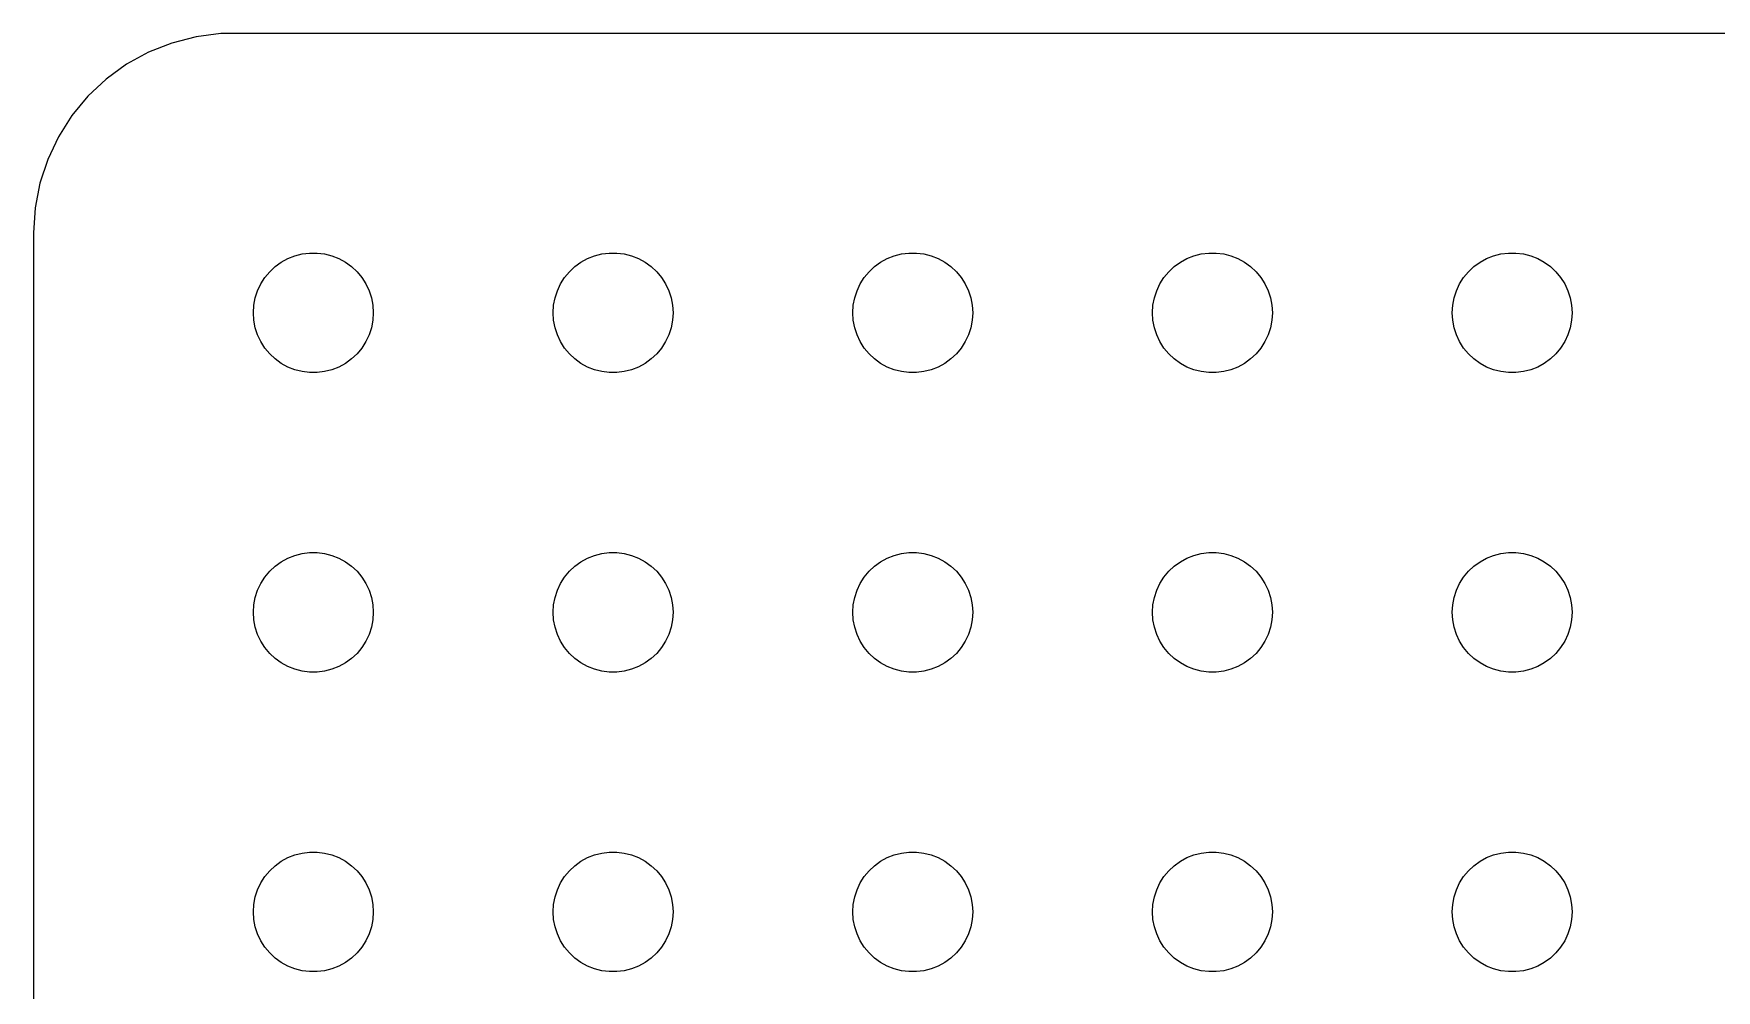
# Model space of a CAD drawing. Header units: metres. Extents: x -44.5 to 44.5, y -44.5 to 44.5.
# Drawn here: x -44.5 to -2.39, y 20.53 to 44.49 of the extents above; entities that cross this region are included whole.
import ezdxf

# ---------------------------------------------------------------- set-up
doc = ezdxf.new("R2010")
doc.units = ezdxf.units.M

msp = doc.modelspace()

# ---------------------------------------------------------------- linework, layer by layer
for p, q in [((-41.0451, 44.2553), (-41.6289, 44.0241)), ((-40.4369, 44.4114), (-41.0451, 44.2553)), ((-39.8139, 44.4901), (-40.4369, 44.4114)), ((39.8139, 44.4901), (-39.8139, 44.4901)), ((-41.6289, 44.0241), (-42.1791, 43.7216)), ((-42.1791, 43.7216), (-42.6871, 43.3526)), ((-42.6871, 43.3526), (-43.1448, 42.9227)), ((-43.1448, 42.9227), (-43.5451, 42.4389)), ((-43.5451, 42.4389), (-43.8815, 41.9088)), ((-43.8815, 41.9088), (-44.1489, 41.3406)), ((-44.1489, 41.3406), (-44.3429, 40.7434)), ((-44.3429, 40.7434), (-44.4606, 40.1267)), ((-44.4606, 40.1267), (-44.5, 39.5)), ((-44.5, 39.5), (-44.5, -39.5)), ((-38.4561, 38.6558), (-38.3037, 38.7665)), ((-38.3037, 38.7665), (-38.1387, 38.8572)), ((-38.1387, 38.8572), (-37.9635, 38.9266)), ((-37.9635, 38.9266), (-37.7811, 38.9734)), ((-37.7811, 38.9734), (-37.5942, 38.997)), ((-37.5942, 38.997), (-37.4058, 38.997)), ((-37.4058, 38.997), (-37.2189, 38.9734)), ((-37.2189, 38.9734), (-37.0365, 38.9266)), ((-37.0365, 38.9266), (-36.8613, 38.8572)), ((-36.8613, 38.8572), (-36.6963, 38.7665)), ((-36.6963, 38.7665), (-36.5439, 38.6558)), ((-30.9561, 38.6558), (-30.8037, 38.7665)), ((-30.8037, 38.7665), (-30.6387, 38.8572)), ((-30.6387, 38.8572), (-30.4635, 38.9266)), ((-30.4635, 38.9266), (-30.2811, 38.9734)), ((-30.2811, 38.9734), (-30.0942, 38.997)), ((-30.0942, 38.997), (-29.9058, 38.997)), ((-29.9058, 38.997), (-29.7189, 38.9734)), ((-29.7189, 38.9734), (-29.5365, 38.9266)), ((-29.5365, 38.9266), (-29.3613, 38.8572)), ((-29.3613, 38.8572), (-29.1963, 38.7665)), ((-29.1963, 38.7665), (-29.0439, 38.6558)), ((-23.4561, 38.6558), (-23.3037, 38.7665)), ((-23.3037, 38.7665), (-23.1387, 38.8572)), ((-23.1387, 38.8572), (-22.9635, 38.9266)), ((-22.9635, 38.9266), (-22.7811, 38.9734)), ((-22.7811, 38.9734), (-22.5942, 38.997)), ((-22.5942, 38.997), (-22.4058, 38.997)), ((-22.4058, 38.997), (-22.2189, 38.9734)), ((-22.2189, 38.9734), (-22.0365, 38.9266)), ((-22.0365, 38.9266), (-21.8613, 38.8572)), ((-21.8613, 38.8572), (-21.6963, 38.7665)), ((-21.6963, 38.7665), (-21.5439, 38.6558)), ((-15.9561, 38.6558), (-15.8037, 38.7665)), ((-15.8037, 38.7665), (-15.6387, 38.8572)), ((-15.6387, 38.8572), (-15.4635, 38.9266)), ((-15.4635, 38.9266), (-15.2811, 38.9734)), ((-15.2811, 38.9734), (-15.0942, 38.997)), ((-15.0942, 38.997), (-14.9058, 38.997)), ((-14.9058, 38.997), (-14.7189, 38.9734)), ((-14.7189, 38.9734), (-14.5365, 38.9266)), ((-14.5365, 38.9266), (-14.3613, 38.8572)), ((-14.3613, 38.8572), (-14.1963, 38.7665)), ((-14.1963, 38.7665), (-14.0439, 38.6558)), ((-8.45613, 38.6558), (-8.30373, 38.7665)), ((-8.30373, 38.7665), (-8.13866, 38.8572)), ((-8.13866, 38.8572), (-7.96352, 38.9266)), ((-7.96352, 38.9266), (-7.78107, 38.9734)), ((-7.78107, 38.9734), (-7.59418, 38.997)), ((-7.59418, 38.997), (-7.40581, 38.997)), ((-7.40581, 38.997), (-7.21892, 38.9734)), ((-7.21892, 38.9734), (-7.03647, 38.9266)), ((-7.03647, 38.9266), (-6.86133, 38.8572)), ((-6.86133, 38.8572), (-6.69626, 38.7665)), ((-6.69626, 38.7665), (-6.54385, 38.6558)), ((-38.8145, 38.2226), (-38.7135, 38.3817)), ((-38.7135, 38.3817), (-38.5934, 38.5268)), ((-38.5934, 38.5268), (-38.4561, 38.6558)), ((-36.5439, 38.6558), (-36.4065, 38.5268)), ((-36.4065, 38.5268), (-36.2865, 38.3817)), ((-36.2865, 38.3817), (-36.1855, 38.2226)), ((-31.3145, 38.2226), (-31.2135, 38.3817)), ((-31.2135, 38.3817), (-31.0934, 38.5268)), ((-31.0934, 38.5268), (-30.9561, 38.6558)), ((-29.0439, 38.6558), (-28.9065, 38.5268)), ((-28.9065, 38.5268), (-28.7865, 38.3817)), ((-28.7865, 38.3817), (-28.6855, 38.2226)), ((-23.8145, 38.2226), (-23.7135, 38.3817)), ((-23.7135, 38.3817), (-23.5934, 38.5268)), ((-23.5934, 38.5268), (-23.4561, 38.6558)), ((-21.5439, 38.6558), (-21.4065, 38.5268)), ((-21.4065, 38.5268), (-21.2865, 38.3817)), ((-21.2865, 38.3817), (-21.1855, 38.2226)), ((-16.3145, 38.2226), (-16.2135, 38.3817)), ((-16.2135, 38.3817), (-16.0934, 38.5268)), ((-16.0934, 38.5268), (-15.9561, 38.6558)), ((-14.0439, 38.6558), (-13.9065, 38.5268)), ((-13.9065, 38.5268), (-13.7865, 38.3817)), ((-13.7865, 38.3817), (-13.6855, 38.2226)), ((-8.81445, 38.2226), (-8.71352, 38.3817)), ((-8.71352, 38.3817), (-8.59344, 38.5268)), ((-8.59344, 38.5268), (-8.45613, 38.6558)), ((-6.54385, 38.6558), (-6.40654, 38.5268)), ((-6.40654, 38.5268), (-6.28647, 38.3817)), ((-6.28647, 38.3817), (-6.18553, 38.2226)), ((-38.9529, 37.873), (-38.8947, 38.0522)), ((-38.8947, 38.0522), (-38.8145, 38.2226)), ((-36.1855, 38.2226), (-36.1053, 38.0522)), ((-36.1053, 38.0522), (-36.0471, 37.873)), ((-31.4529, 37.873), (-31.3947, 38.0522)), ((-31.3947, 38.0522), (-31.3145, 38.2226)), ((-28.6855, 38.2226), (-28.6053, 38.0522)), ((-28.6053, 38.0522), (-28.5471, 37.873)), ((-23.9529, 37.873), (-23.8947, 38.0522)), ((-23.8947, 38.0522), (-23.8145, 38.2226)), ((-21.1855, 38.2226), (-21.1053, 38.0522)), ((-21.1053, 38.0522), (-21.0471, 37.873)), ((-16.4529, 37.873), (-16.3947, 38.0522)), ((-16.3947, 38.0522), (-16.3145, 38.2226)), ((-13.6855, 38.2226), (-13.6053, 38.0522)), ((-13.6053, 38.0522), (-13.5471, 37.873)), ((-8.95287, 37.873), (-8.89465, 38.0522)), ((-8.89465, 38.0522), (-8.81445, 38.2226)), ((-6.18553, 38.2226), (-6.10533, 38.0522)), ((-6.10533, 38.0522), (-6.04712, 37.873)), ((-39, 37.5), (-38.9882, 37.688)), ((-38.9882, 37.312), (-39, 37.5)), ((-38.9882, 37.688), (-38.9529, 37.873)), ((-36.0471, 37.873), (-36.0118, 37.688)), ((-36.0118, 37.688), (-36, 37.5)), ((-36, 37.5), (-36.0118, 37.312)), ((-31.5, 37.5), (-31.4882, 37.688)), ((-31.4882, 37.312), (-31.5, 37.5)), ((-31.4882, 37.688), (-31.4529, 37.873)), ((-28.5471, 37.873), (-28.5118, 37.688)), ((-28.5118, 37.688), (-28.5, 37.5)), ((-28.5, 37.5), (-28.5118, 37.312)), ((-24, 37.5), (-23.9882, 37.688)), ((-23.9882, 37.312), (-24, 37.5)), ((-23.9882, 37.688), (-23.9529, 37.873)), ((-21.0471, 37.873), (-21.0118, 37.688)), ((-21.0118, 37.688), (-21, 37.5)), ((-21, 37.5), (-21.0118, 37.312)), ((-16.5, 37.5), (-16.4882, 37.688)), ((-16.4882, 37.312), (-16.5, 37.5)), ((-16.4882, 37.688), (-16.4529, 37.873)), ((-13.5471, 37.873), (-13.5118, 37.688)), ((-13.5118, 37.688), (-13.5, 37.5)), ((-13.5, 37.5), (-13.5118, 37.312)), ((-9, 37.5), (-8.98816, 37.688)), ((-8.98816, 37.312), (-9, 37.5)), ((-8.98816, 37.688), (-8.95287, 37.873)), ((-6.04712, 37.873), (-6.01183, 37.688)), ((-6.01183, 37.688), (-6, 37.5)), ((-6, 37.5), (-6.01183, 37.312)), ((-38.9529, 37.127), (-38.9882, 37.312)), ((-38.8947, 36.9478), (-38.9529, 37.127)), ((-36.0471, 37.127), (-36.1053, 36.9478)), ((-36.0118, 37.312), (-36.0471, 37.127)), ((-31.4529, 37.127), (-31.4882, 37.312)), ((-31.3947, 36.9478), (-31.4529, 37.127)), ((-28.5471, 37.127), (-28.6053, 36.9478)), ((-28.5118, 37.312), (-28.5471, 37.127)), ((-23.9529, 37.127), (-23.9882, 37.312)), ((-23.8947, 36.9478), (-23.9529, 37.127)), ((-21.0471, 37.127), (-21.1053, 36.9478)), ((-21.0118, 37.312), (-21.0471, 37.127)), ((-16.4529, 37.127), (-16.4882, 37.312)), ((-16.3947, 36.9478), (-16.4529, 37.127)), ((-13.5471, 37.127), (-13.6053, 36.9478)), ((-13.5118, 37.312), (-13.5471, 37.127)), ((-8.95287, 37.127), (-8.98816, 37.312)), ((-8.89465, 36.9478), (-8.95287, 37.127)), ((-6.04712, 37.127), (-6.10533, 36.9478)), ((-6.01183, 37.312), (-6.04712, 37.127)), ((-38.8145, 36.7774), (-38.8947, 36.9478)), ((-38.7135, 36.6183), (-38.8145, 36.7774)), ((-36.1855, 36.7774), (-36.2865, 36.6183)), ((-36.1053, 36.9478), (-36.1855, 36.7774)), ((-31.3145, 36.7774), (-31.3947, 36.9478)), ((-31.2135, 36.6183), (-31.3145, 36.7774)), ((-28.6855, 36.7774), (-28.7865, 36.6183)), ((-28.6053, 36.9478), (-28.6855, 36.7774)), ((-23.8145, 36.7774), (-23.8947, 36.9478)), ((-23.7135, 36.6183), (-23.8145, 36.7774)), ((-21.1855, 36.7774), (-21.2865, 36.6183)), ((-21.1053, 36.9478), (-21.1855, 36.7774)), ((-16.3145, 36.7774), (-16.3947, 36.9478)), ((-16.2135, 36.6183), (-16.3145, 36.7774)), ((-13.6855, 36.7774), (-13.7865, 36.6183)), ((-13.6053, 36.9478), (-13.6855, 36.7774)), ((-8.81445, 36.7774), (-8.89465, 36.9478)), ((-8.71352, 36.6183), (-8.81445, 36.7774)), ((-6.18553, 36.7774), (-6.28647, 36.6183)), ((-6.10533, 36.9478), (-6.18553, 36.7774)), ((-38.5934, 36.4732), (-38.7135, 36.6183)), ((-38.4561, 36.3442), (-38.5934, 36.4732)), ((-38.3037, 36.2335), (-38.4561, 36.3442)), ((-38.1387, 36.1428), (-38.3037, 36.2335)), ((-36.6963, 36.2335), (-36.8613, 36.1428)), ((-36.5439, 36.3442), (-36.6963, 36.2335)), ((-36.4065, 36.4732), (-36.5439, 36.3442)), ((-36.2865, 36.6183), (-36.4065, 36.4732)), ((-31.0934, 36.4732), (-31.2135, 36.6183)), ((-30.9561, 36.3442), (-31.0934, 36.4732)), ((-30.8037, 36.2335), (-30.9561, 36.3442)), ((-30.6387, 36.1428), (-30.8037, 36.2335)), ((-29.1963, 36.2335), (-29.3613, 36.1428)), ((-29.0439, 36.3442), (-29.1963, 36.2335)), ((-28.9065, 36.4732), (-29.0439, 36.3442)), ((-28.7865, 36.6183), (-28.9065, 36.4732)), ((-23.5934, 36.4732), (-23.7135, 36.6183)), ((-23.4561, 36.3442), (-23.5934, 36.4732)), ((-23.3037, 36.2335), (-23.4561, 36.3442)), ((-23.1387, 36.1428), (-23.3037, 36.2335)), ((-21.6963, 36.2335), (-21.8613, 36.1428)), ((-21.5439, 36.3442), (-21.6963, 36.2335)), ((-21.4065, 36.4732), (-21.5439, 36.3442)), ((-21.2865, 36.6183), (-21.4065, 36.4732)), ((-16.0934, 36.4732), (-16.2135, 36.6183)), ((-15.9561, 36.3442), (-16.0934, 36.4732)), ((-15.8037, 36.2335), (-15.9561, 36.3442)), ((-15.6387, 36.1428), (-15.8037, 36.2335)), ((-14.1963, 36.2335), (-14.3613, 36.1428)), ((-14.0439, 36.3442), (-14.1963, 36.2335)), ((-13.9065, 36.4732), (-14.0439, 36.3442)), ((-13.7865, 36.6183), (-13.9065, 36.4732)), ((-8.59344, 36.4732), (-8.71352, 36.6183)), ((-8.45613, 36.3442), (-8.59344, 36.4732)), ((-8.30373, 36.2335), (-8.45613, 36.3442)), ((-8.13866, 36.1428), (-8.30373, 36.2335)), ((-6.69626, 36.2335), (-6.86133, 36.1428)), ((-6.54385, 36.3442), (-6.69626, 36.2335)), ((-6.40654, 36.4732), (-6.54385, 36.3442)), ((-6.28647, 36.6183), (-6.40654, 36.4732)), ((-37.9635, 36.0734), (-38.1387, 36.1428)), ((-37.7811, 36.0266), (-37.9635, 36.0734)), ((-37.5942, 36.003), (-37.7811, 36.0266)), ((-37.4058, 36.003), (-37.5942, 36.003)), ((-37.2189, 36.0266), (-37.4058, 36.003)), ((-37.0365, 36.0734), (-37.2189, 36.0266)), ((-36.8613, 36.1428), (-37.0365, 36.0734)), ((-30.4635, 36.0734), (-30.6387, 36.1428)), ((-30.2811, 36.0266), (-30.4635, 36.0734)), ((-30.0942, 36.003), (-30.2811, 36.0266)), ((-29.9058, 36.003), (-30.0942, 36.003)), ((-29.7189, 36.0266), (-29.9058, 36.003)), ((-29.5365, 36.0734), (-29.7189, 36.0266)), ((-29.3613, 36.1428), (-29.5365, 36.0734)), ((-22.9635, 36.0734), (-23.1387, 36.1428)), ((-22.7811, 36.0266), (-22.9635, 36.0734)), ((-22.5942, 36.003), (-22.7811, 36.0266)), ((-22.4058, 36.003), (-22.5942, 36.003)), ((-22.2189, 36.0266), (-22.4058, 36.003)), ((-22.0365, 36.0734), (-22.2189, 36.0266)), ((-21.8613, 36.1428), (-22.0365, 36.0734)), ((-15.4635, 36.0734), (-15.6387, 36.1428)), ((-15.2811, 36.0266), (-15.4635, 36.0734)), ((-15.0942, 36.003), (-15.2811, 36.0266)), ((-14.9058, 36.003), (-15.0942, 36.003)), ((-14.7189, 36.0266), (-14.9058, 36.003)), ((-14.5365, 36.0734), (-14.7189, 36.0266)), ((-14.3613, 36.1428), (-14.5365, 36.0734)), ((-7.96352, 36.0734), (-8.13866, 36.1428)), ((-7.78107, 36.0266), (-7.96352, 36.0734)), ((-7.59418, 36.003), (-7.78107, 36.0266)), ((-7.40581, 36.003), (-7.59418, 36.003)), ((-7.21892, 36.0266), (-7.40581, 36.003)), ((-7.03647, 36.0734), (-7.21892, 36.0266)), ((-6.86133, 36.1428), (-7.03647, 36.0734)), ((-38.4561, 31.1558), (-38.3037, 31.2665)), ((-38.3037, 31.2665), (-38.1387, 31.3572)), ((-38.1387, 31.3572), (-37.9635, 31.4266)), ((-37.9635, 31.4266), (-37.7811, 31.4734)), ((-37.7811, 31.4734), (-37.5942, 31.497)), ((-37.5942, 31.497), (-37.4058, 31.497)), ((-37.4058, 31.497), (-37.2189, 31.4734)), ((-37.2189, 31.4734), (-37.0365, 31.4266)), ((-37.0365, 31.4266), (-36.8613, 31.3572)), ((-36.8613, 31.3572), (-36.6963, 31.2665)), ((-36.6963, 31.2665), (-36.5439, 31.1558)), ((-30.9561, 31.1558), (-30.8037, 31.2665)), ((-30.8037, 31.2665), (-30.6387, 31.3572)), ((-30.6387, 31.3572), (-30.4635, 31.4266)), ((-30.4635, 31.4266), (-30.2811, 31.4734)), ((-30.2811, 31.4734), (-30.0942, 31.497)), ((-30.0942, 31.497), (-29.9058, 31.497)), ((-29.9058, 31.497), (-29.7189, 31.4734)), ((-29.7189, 31.4734), (-29.5365, 31.4266)), ((-29.5365, 31.4266), (-29.3613, 31.3572)), ((-29.3613, 31.3572), (-29.1963, 31.2665)), ((-29.1963, 31.2665), (-29.0439, 31.1558)), ((-23.4561, 31.1558), (-23.3037, 31.2665)), ((-23.3037, 31.2665), (-23.1387, 31.3572)), ((-23.1387, 31.3572), (-22.9635, 31.4266)), ((-22.9635, 31.4266), (-22.7811, 31.4734)), ((-22.7811, 31.4734), (-22.5942, 31.497)), ((-22.5942, 31.497), (-22.4058, 31.497)), ((-22.4058, 31.497), (-22.2189, 31.4734)), ((-22.2189, 31.4734), (-22.0365, 31.4266)), ((-22.0365, 31.4266), (-21.8613, 31.3572)), ((-21.8613, 31.3572), (-21.6963, 31.2665)), ((-21.6963, 31.2665), (-21.5439, 31.1558)), ((-15.9561, 31.1558), (-15.8037, 31.2665)), ((-15.8037, 31.2665), (-15.6387, 31.3572)), ((-15.6387, 31.3572), (-15.4635, 31.4266)), ((-15.4635, 31.4266), (-15.2811, 31.4734)), ((-15.2811, 31.4734), (-15.0942, 31.497)), ((-15.0942, 31.497), (-14.9058, 31.497)), ((-14.9058, 31.497), (-14.7189, 31.4734)), ((-14.7189, 31.4734), (-14.5365, 31.4266)), ((-14.5365, 31.4266), (-14.3613, 31.3572)), ((-14.3613, 31.3572), (-14.1963, 31.2665)), ((-14.1963, 31.2665), (-14.0439, 31.1558)), ((-8.45613, 31.1558), (-8.30373, 31.2665)), ((-8.30373, 31.2665), (-8.13866, 31.3572)), ((-8.13866, 31.3572), (-7.96352, 31.4266)), ((-7.96352, 31.4266), (-7.78107, 31.4734)), ((-7.78107, 31.4734), (-7.59418, 31.497)), ((-7.59418, 31.497), (-7.40581, 31.497)), ((-7.40581, 31.497), (-7.21892, 31.4734)), ((-7.21892, 31.4734), (-7.03647, 31.4266)), ((-7.03647, 31.4266), (-6.86133, 31.3572)), ((-6.86133, 31.3572), (-6.69626, 31.2665)), ((-6.69626, 31.2665), (-6.54385, 31.1558)), ((-38.8145, 30.7226), (-38.7135, 30.8817)), ((-38.7135, 30.8817), (-38.5934, 31.0268)), ((-38.5934, 31.0268), (-38.4561, 31.1558)), ((-36.5439, 31.1558), (-36.4065, 31.0268)), ((-36.4065, 31.0268), (-36.2865, 30.8817)), ((-36.2865, 30.8817), (-36.1855, 30.7226)), ((-31.3145, 30.7226), (-31.2135, 30.8817)), ((-31.2135, 30.8817), (-31.0934, 31.0268)), ((-31.0934, 31.0268), (-30.9561, 31.1558)), ((-29.0439, 31.1558), (-28.9065, 31.0268)), ((-28.9065, 31.0268), (-28.7865, 30.8817)), ((-28.7865, 30.8817), (-28.6855, 30.7226)), ((-23.8145, 30.7226), (-23.7135, 30.8817)), ((-23.7135, 30.8817), (-23.5934, 31.0268)), ((-23.5934, 31.0268), (-23.4561, 31.1558)), ((-21.5439, 31.1558), (-21.4065, 31.0268)), ((-21.4065, 31.0268), (-21.2865, 30.8817)), ((-21.2865, 30.8817), (-21.1855, 30.7226)), ((-16.3145, 30.7226), (-16.2135, 30.8817)), ((-16.2135, 30.8817), (-16.0934, 31.0268)), ((-16.0934, 31.0268), (-15.9561, 31.1558)), ((-14.0439, 31.1558), (-13.9065, 31.0268)), ((-13.9065, 31.0268), (-13.7865, 30.8817)), ((-13.7865, 30.8817), (-13.6855, 30.7226)), ((-8.81445, 30.7226), (-8.71352, 30.8817)), ((-8.71352, 30.8817), (-8.59344, 31.0268)), ((-8.59344, 31.0268), (-8.45613, 31.1558)), ((-6.54385, 31.1558), (-6.40654, 31.0268)), ((-6.40654, 31.0268), (-6.28647, 30.8817)), ((-6.28647, 30.8817), (-6.18553, 30.7226)), ((-38.9882, 30.188), (-38.9529, 30.373)), ((-38.9529, 30.373), (-38.8947, 30.5522)), ((-38.8947, 30.5522), (-38.8145, 30.7226)), ((-36.1855, 30.7226), (-36.1053, 30.5522)), ((-36.1053, 30.5522), (-36.0471, 30.373)), ((-36.0471, 30.373), (-36.0118, 30.188)), ((-31.4882, 30.188), (-31.4529, 30.373)), ((-31.4529, 30.373), (-31.3947, 30.5522)), ((-31.3947, 30.5522), (-31.3145, 30.7226)), ((-28.6855, 30.7226), (-28.6053, 30.5522)), ((-28.6053, 30.5522), (-28.5471, 30.373)), ((-28.5471, 30.373), (-28.5118, 30.188)), ((-23.9882, 30.188), (-23.9529, 30.373)), ((-23.9529, 30.373), (-23.8947, 30.5522)), ((-23.8947, 30.5522), (-23.8145, 30.7226)), ((-21.1855, 30.7226), (-21.1053, 30.5522)), ((-21.1053, 30.5522), (-21.0471, 30.373)), ((-21.0471, 30.373), (-21.0118, 30.188)), ((-16.4882, 30.188), (-16.4529, 30.373)), ((-16.4529, 30.373), (-16.3947, 30.5522)), ((-16.3947, 30.5522), (-16.3145, 30.7226)), ((-13.6855, 30.7226), (-13.6053, 30.5522)), ((-13.6053, 30.5522), (-13.5471, 30.373)), ((-13.5471, 30.373), (-13.5118, 30.188)), ((-8.98816, 30.188), (-8.95287, 30.373)), ((-8.95287, 30.373), (-8.89465, 30.5522)), ((-8.89465, 30.5522), (-8.81445, 30.7226)), ((-6.18553, 30.7226), (-6.10533, 30.5522)), ((-6.10533, 30.5522), (-6.04712, 30.373)), ((-6.04712, 30.373), (-6.01183, 30.188)), ((-39, 30), (-38.9882, 30.188)), ((-38.9882, 29.812), (-39, 30)), ((-36.0118, 30.188), (-36, 30)), ((-36, 30), (-36.0118, 29.812)), ((-31.5, 30), (-31.4882, 30.188)), ((-31.4882, 29.812), (-31.5, 30)), ((-28.5118, 30.188), (-28.5, 30)), ((-28.5, 30), (-28.5118, 29.812)), ((-24, 30), (-23.9882, 30.188)), ((-23.9882, 29.812), (-24, 30)), ((-21.0118, 30.188), (-21, 30)), ((-21, 30), (-21.0118, 29.812)), ((-16.5, 30), (-16.4882, 30.188)), ((-16.4882, 29.812), (-16.5, 30)), ((-13.5118, 30.188), (-13.5, 30)), ((-13.5, 30), (-13.5118, 29.812)), ((-9, 30), (-8.98816, 30.188)), ((-8.98816, 29.812), (-9, 30)), ((-6.01183, 30.188), (-6, 30)), ((-6, 30), (-6.01183, 29.812)), ((-38.9529, 29.627), (-38.9882, 29.812)), ((-38.8947, 29.4478), (-38.9529, 29.627)), ((-36.0471, 29.627), (-36.1053, 29.4478)), ((-36.0118, 29.812), (-36.0471, 29.627)), ((-31.4529, 29.627), (-31.4882, 29.812)), ((-31.3947, 29.4478), (-31.4529, 29.627)), ((-28.5471, 29.627), (-28.6053, 29.4478)), ((-28.5118, 29.812), (-28.5471, 29.627)), ((-23.9529, 29.627), (-23.9882, 29.812)), ((-23.8947, 29.4478), (-23.9529, 29.627)), ((-21.0471, 29.627), (-21.1053, 29.4478)), ((-21.0118, 29.812), (-21.0471, 29.627)), ((-16.4529, 29.627), (-16.4882, 29.812)), ((-16.3947, 29.4478), (-16.4529, 29.627)), ((-13.5471, 29.627), (-13.6053, 29.4478)), ((-13.5118, 29.812), (-13.5471, 29.627)), ((-8.95287, 29.627), (-8.98816, 29.812)), ((-8.89465, 29.4478), (-8.95287, 29.627)), ((-6.04712, 29.627), (-6.10533, 29.4478)), ((-6.01183, 29.812), (-6.04712, 29.627)), ((-38.8145, 29.2774), (-38.8947, 29.4478)), ((-38.7135, 29.1183), (-38.8145, 29.2774)), ((-38.5934, 28.9732), (-38.7135, 29.1183)), ((-36.2865, 29.1183), (-36.4065, 28.9732)), ((-36.1855, 29.2774), (-36.2865, 29.1183)), ((-36.1053, 29.4478), (-36.1855, 29.2774)), ((-31.3145, 29.2774), (-31.3947, 29.4478)), ((-31.2135, 29.1183), (-31.3145, 29.2774)), ((-31.0934, 28.9732), (-31.2135, 29.1183)), ((-28.7865, 29.1183), (-28.9065, 28.9732)), ((-28.6855, 29.2774), (-28.7865, 29.1183)), ((-28.6053, 29.4478), (-28.6855, 29.2774)), ((-23.8145, 29.2774), (-23.8947, 29.4478)), ((-23.7135, 29.1183), (-23.8145, 29.2774)), ((-23.5934, 28.9732), (-23.7135, 29.1183)), ((-21.2865, 29.1183), (-21.4065, 28.9732)), ((-21.1855, 29.2774), (-21.2865, 29.1183)), ((-21.1053, 29.4478), (-21.1855, 29.2774)), ((-16.3145, 29.2774), (-16.3947, 29.4478)), ((-16.2135, 29.1183), (-16.3145, 29.2774)), ((-16.0934, 28.9732), (-16.2135, 29.1183)), ((-13.7865, 29.1183), (-13.9065, 28.9732)), ((-13.6855, 29.2774), (-13.7865, 29.1183)), ((-13.6053, 29.4478), (-13.6855, 29.2774)), ((-8.81445, 29.2774), (-8.89465, 29.4478)), ((-8.71352, 29.1183), (-8.81445, 29.2774)), ((-8.59344, 28.9732), (-8.71352, 29.1183)), ((-6.28647, 29.1183), (-6.40654, 28.9732)), ((-6.18553, 29.2774), (-6.28647, 29.1183)), ((-6.10533, 29.4478), (-6.18553, 29.2774)), ((-38.4561, 28.8442), (-38.5934, 28.9732)), ((-38.3037, 28.7335), (-38.4561, 28.8442)), ((-38.1387, 28.6427), (-38.3037, 28.7335)), ((-37.9635, 28.5734), (-38.1387, 28.6427)), ((-36.8613, 28.6427), (-37.0365, 28.5734)), ((-36.6963, 28.7335), (-36.8613, 28.6427)), ((-36.5439, 28.8442), (-36.6963, 28.7335)), ((-36.4065, 28.9732), (-36.5439, 28.8442)), ((-30.9561, 28.8442), (-31.0934, 28.9732)), ((-30.8037, 28.7335), (-30.9561, 28.8442)), ((-30.6387, 28.6427), (-30.8037, 28.7335)), ((-30.4635, 28.5734), (-30.6387, 28.6427)), ((-29.3613, 28.6427), (-29.5365, 28.5734)), ((-29.1963, 28.7335), (-29.3613, 28.6427)), ((-29.0439, 28.8442), (-29.1963, 28.7335)), ((-28.9065, 28.9732), (-29.0439, 28.8442)), ((-23.4561, 28.8442), (-23.5934, 28.9732)), ((-23.3037, 28.7335), (-23.4561, 28.8442)), ((-23.1387, 28.6427), (-23.3037, 28.7335)), ((-22.9635, 28.5734), (-23.1387, 28.6427)), ((-21.8613, 28.6427), (-22.0365, 28.5734)), ((-21.6963, 28.7335), (-21.8613, 28.6427)), ((-21.5439, 28.8442), (-21.6963, 28.7335)), ((-21.4065, 28.9732), (-21.5439, 28.8442)), ((-15.9561, 28.8442), (-16.0934, 28.9732)), ((-15.8037, 28.7335), (-15.9561, 28.8442)), ((-15.6387, 28.6427), (-15.8037, 28.7335)), ((-15.4635, 28.5734), (-15.6387, 28.6427)), ((-14.3613, 28.6427), (-14.5365, 28.5734)), ((-14.1963, 28.7335), (-14.3613, 28.6427)), ((-14.0439, 28.8442), (-14.1963, 28.7335)), ((-13.9065, 28.9732), (-14.0439, 28.8442)), ((-8.45613, 28.8442), (-8.59344, 28.9732)), ((-8.30373, 28.7335), (-8.45613, 28.8442)), ((-8.13866, 28.6427), (-8.30373, 28.7335)), ((-7.96352, 28.5734), (-8.13866, 28.6427)), ((-6.86133, 28.6427), (-7.03647, 28.5734)), ((-6.69626, 28.7335), (-6.86133, 28.6427)), ((-6.54385, 28.8442), (-6.69626, 28.7335)), ((-6.40654, 28.9732), (-6.54385, 28.8442)), ((-37.7811, 28.5266), (-37.9635, 28.5734)), ((-37.5942, 28.503), (-37.7811, 28.5266)), ((-37.4058, 28.503), (-37.5942, 28.503)), ((-37.2189, 28.5266), (-37.4058, 28.503)), ((-37.0365, 28.5734), (-37.2189, 28.5266)), ((-30.2811, 28.5266), (-30.4635, 28.5734)), ((-30.0942, 28.503), (-30.2811, 28.5266)), ((-29.9058, 28.503), (-30.0942, 28.503)), ((-29.7189, 28.5266), (-29.9058, 28.503)), ((-29.5365, 28.5734), (-29.7189, 28.5266)), ((-22.7811, 28.5266), (-22.9635, 28.5734)), ((-22.5942, 28.503), (-22.7811, 28.5266)), ((-22.4058, 28.503), (-22.5942, 28.503)), ((-22.2189, 28.5266), (-22.4058, 28.503)), ((-22.0365, 28.5734), (-22.2189, 28.5266)), ((-15.2811, 28.5266), (-15.4635, 28.5734)), ((-15.0942, 28.503), (-15.2811, 28.5266)), ((-14.9058, 28.503), (-15.0942, 28.503)), ((-14.7189, 28.5266), (-14.9058, 28.503)), ((-14.5365, 28.5734), (-14.7189, 28.5266)), ((-7.78107, 28.5266), (-7.96352, 28.5734)), ((-7.59418, 28.503), (-7.78107, 28.5266)), ((-7.40581, 28.503), (-7.59418, 28.503)), ((-7.21892, 28.5266), (-7.40581, 28.503)), ((-7.03647, 28.5734), (-7.21892, 28.5266)), ((-38.5934, 23.5268), (-38.4561, 23.6558)), ((-38.4561, 23.6558), (-38.3037, 23.7665)), ((-38.3037, 23.7665), (-38.1387, 23.8572)), ((-38.1387, 23.8572), (-37.9635, 23.9266)), ((-37.9635, 23.9266), (-37.7811, 23.9734)), ((-37.7811, 23.9734), (-37.5942, 23.997)), ((-37.5942, 23.997), (-37.4058, 23.997)), ((-37.4058, 23.997), (-37.2189, 23.9734)), ((-37.2189, 23.9734), (-37.0365, 23.9266)), ((-37.0365, 23.9266), (-36.8613, 23.8572)), ((-36.8613, 23.8572), (-36.6963, 23.7665)), ((-36.6963, 23.7665), (-36.5439, 23.6558)), ((-36.5439, 23.6558), (-36.4065, 23.5268)), ((-31.0934, 23.5268), (-30.9561, 23.6558)), ((-30.9561, 23.6558), (-30.8037, 23.7665)), ((-30.8037, 23.7665), (-30.6387, 23.8572)), ((-30.6387, 23.8572), (-30.4635, 23.9266)), ((-30.4635, 23.9266), (-30.2811, 23.9734)), ((-30.2811, 23.9734), (-30.0942, 23.997)), ((-30.0942, 23.997), (-29.9058, 23.997)), ((-29.9058, 23.997), (-29.7189, 23.9734)), ((-29.7189, 23.9734), (-29.5365, 23.9266)), ((-29.5365, 23.9266), (-29.3613, 23.8572)), ((-29.3613, 23.8572), (-29.1963, 23.7665)), ((-29.1963, 23.7665), (-29.0439, 23.6558)), ((-29.0439, 23.6558), (-28.9065, 23.5268)), ((-23.5934, 23.5268), (-23.4561, 23.6558)), ((-23.4561, 23.6558), (-23.3037, 23.7665)), ((-23.3037, 23.7665), (-23.1387, 23.8572)), ((-23.1387, 23.8572), (-22.9635, 23.9266)), ((-22.9635, 23.9266), (-22.7811, 23.9734)), ((-22.7811, 23.9734), (-22.5942, 23.997)), ((-22.5942, 23.997), (-22.4058, 23.997)), ((-22.4058, 23.997), (-22.2189, 23.9734)), ((-22.2189, 23.9734), (-22.0365, 23.9266)), ((-22.0365, 23.9266), (-21.8613, 23.8572)), ((-21.8613, 23.8572), (-21.6963, 23.7665)), ((-21.6963, 23.7665), (-21.5439, 23.6558)), ((-21.5439, 23.6558), (-21.4065, 23.5268)), ((-16.0934, 23.5268), (-15.9561, 23.6558)), ((-15.9561, 23.6558), (-15.8037, 23.7665)), ((-15.8037, 23.7665), (-15.6387, 23.8572)), ((-15.6387, 23.8572), (-15.4635, 23.9266)), ((-15.4635, 23.9266), (-15.2811, 23.9734)), ((-15.2811, 23.9734), (-15.0942, 23.997)), ((-15.0942, 23.997), (-14.9058, 23.997)), ((-14.9058, 23.997), (-14.7189, 23.9734)), ((-14.7189, 23.9734), (-14.5365, 23.9266)), ((-14.5365, 23.9266), (-14.3613, 23.8572)), ((-14.3613, 23.8572), (-14.1963, 23.7665)), ((-14.1963, 23.7665), (-14.0439, 23.6558)), ((-14.0439, 23.6558), (-13.9065, 23.5268)), ((-8.59344, 23.5268), (-8.45613, 23.6558)), ((-8.45613, 23.6558), (-8.30373, 23.7665)), ((-8.30373, 23.7665), (-8.13866, 23.8572)), ((-8.13866, 23.8572), (-7.96352, 23.9266)), ((-7.96352, 23.9266), (-7.78107, 23.9734)), ((-7.78107, 23.9734), (-7.59418, 23.997)), ((-7.59418, 23.997), (-7.40581, 23.997)), ((-7.40581, 23.997), (-7.21892, 23.9734)), ((-7.21892, 23.9734), (-7.03647, 23.9266)), ((-7.03647, 23.9266), (-6.86133, 23.8572)), ((-6.86133, 23.8572), (-6.69626, 23.7665)), ((-6.69626, 23.7665), (-6.54385, 23.6558)), ((-6.54385, 23.6558), (-6.40654, 23.5268)), ((-38.8947, 23.0522), (-38.8145, 23.2226)), ((-38.8145, 23.2226), (-38.7135, 23.3817)), ((-38.7135, 23.3817), (-38.5934, 23.5268)), ((-36.4065, 23.5268), (-36.2865, 23.3817)), ((-36.2865, 23.3817), (-36.1855, 23.2226)), ((-36.1855, 23.2226), (-36.1053, 23.0522)), ((-31.3947, 23.0522), (-31.3145, 23.2226)), ((-31.3145, 23.2226), (-31.2135, 23.3817)), ((-31.2135, 23.3817), (-31.0934, 23.5268)), ((-28.9065, 23.5268), (-28.7865, 23.3817)), ((-28.7865, 23.3817), (-28.6855, 23.2226)), ((-28.6855, 23.2226), (-28.6053, 23.0522)), ((-23.8947, 23.0522), (-23.8145, 23.2226)), ((-23.8145, 23.2226), (-23.7135, 23.3817)), ((-23.7135, 23.3817), (-23.5934, 23.5268)), ((-21.4065, 23.5268), (-21.2865, 23.3817)), ((-21.2865, 23.3817), (-21.1855, 23.2226)), ((-21.1855, 23.2226), (-21.1053, 23.0522)), ((-16.3947, 23.0522), (-16.3145, 23.2226)), ((-16.3145, 23.2226), (-16.2135, 23.3817)), ((-16.2135, 23.3817), (-16.0934, 23.5268)), ((-13.9065, 23.5268), (-13.7865, 23.3817)), ((-13.7865, 23.3817), (-13.6855, 23.2226)), ((-13.6855, 23.2226), (-13.6053, 23.0522)), ((-8.89465, 23.0522), (-8.81445, 23.2226)), ((-8.81445, 23.2226), (-8.71352, 23.3817)), ((-8.71352, 23.3817), (-8.59344, 23.5268)), ((-6.40654, 23.5268), (-6.28647, 23.3817)), ((-6.28647, 23.3817), (-6.18553, 23.2226)), ((-6.18553, 23.2226), (-6.10533, 23.0522)), ((-38.9882, 22.688), (-38.9529, 22.873)), ((-38.9529, 22.873), (-38.8947, 23.0522)), ((-36.1053, 23.0522), (-36.0471, 22.873)), ((-36.0471, 22.873), (-36.0118, 22.688)), ((-31.4882, 22.688), (-31.4529, 22.873)), ((-31.4529, 22.873), (-31.3947, 23.0522)), ((-28.6053, 23.0522), (-28.5471, 22.873)), ((-28.5471, 22.873), (-28.5118, 22.688)), ((-23.9882, 22.688), (-23.9529, 22.873)), ((-23.9529, 22.873), (-23.8947, 23.0522)), ((-21.1053, 23.0522), (-21.0471, 22.873)), ((-21.0471, 22.873), (-21.0118, 22.688)), ((-16.4882, 22.688), (-16.4529, 22.873)), ((-16.4529, 22.873), (-16.3947, 23.0522)), ((-13.6053, 23.0522), (-13.5471, 22.873)), ((-13.5471, 22.873), (-13.5118, 22.688)), ((-8.98816, 22.688), (-8.95287, 22.873)), ((-8.95287, 22.873), (-8.89465, 23.0522)), ((-6.10533, 23.0522), (-6.04712, 22.873)), ((-6.04712, 22.873), (-6.01183, 22.688)), ((-39, 22.5), (-38.9882, 22.688)), ((-38.9882, 22.312), (-39, 22.5)), ((-36.0118, 22.688), (-36, 22.5)), ((-36, 22.5), (-36.0118, 22.312)), ((-31.5, 22.5), (-31.4882, 22.688)), ((-31.4882, 22.312), (-31.5, 22.5)), ((-28.5118, 22.688), (-28.5, 22.5)), ((-28.5, 22.5), (-28.5118, 22.312)), ((-24, 22.5), (-23.9882, 22.688)), ((-23.9882, 22.312), (-24, 22.5)), ((-21.0118, 22.688), (-21, 22.5)), ((-21, 22.5), (-21.0118, 22.312)), ((-16.5, 22.5), (-16.4882, 22.688)), ((-16.4882, 22.312), (-16.5, 22.5)), ((-13.5118, 22.688), (-13.5, 22.5)), ((-13.5, 22.5), (-13.5118, 22.312)), ((-9, 22.5), (-8.98816, 22.688)), ((-8.98816, 22.312), (-9, 22.5)), ((-6.01183, 22.688), (-6, 22.5)), ((-6, 22.5), (-6.01183, 22.312)), ((-38.9529, 22.127), (-38.9882, 22.312)), ((-38.8947, 21.9478), (-38.9529, 22.127)), ((-38.8145, 21.7774), (-38.8947, 21.9478)), ((-36.1053, 21.9478), (-36.1855, 21.7774)), ((-36.0471, 22.127), (-36.1053, 21.9478)), ((-36.0118, 22.312), (-36.0471, 22.127)), ((-31.4529, 22.127), (-31.4882, 22.312)), ((-31.3947, 21.9478), (-31.4529, 22.127)), ((-31.3145, 21.7774), (-31.3947, 21.9478)), ((-28.6053, 21.9478), (-28.6855, 21.7774)), ((-28.5471, 22.127), (-28.6053, 21.9478)), ((-28.5118, 22.312), (-28.5471, 22.127)), ((-23.9529, 22.127), (-23.9882, 22.312)), ((-23.8947, 21.9478), (-23.9529, 22.127)), ((-23.8145, 21.7774), (-23.8947, 21.9478)), ((-21.1053, 21.9478), (-21.1855, 21.7774)), ((-21.0471, 22.127), (-21.1053, 21.9478)), ((-21.0118, 22.312), (-21.0471, 22.127)), ((-16.4529, 22.127), (-16.4882, 22.312)), ((-16.3947, 21.9478), (-16.4529, 22.127)), ((-16.3145, 21.7774), (-16.3947, 21.9478)), ((-13.6053, 21.9478), (-13.6855, 21.7774)), ((-13.5471, 22.127), (-13.6053, 21.9478)), ((-13.5118, 22.312), (-13.5471, 22.127)), ((-8.95287, 22.127), (-8.98816, 22.312)), ((-8.89465, 21.9478), (-8.95287, 22.127)), ((-8.81445, 21.7774), (-8.89465, 21.9478)), ((-6.10533, 21.9478), (-6.18553, 21.7774)), ((-6.04712, 22.127), (-6.10533, 21.9478)), ((-6.01183, 22.312), (-6.04712, 22.127)), ((-38.7135, 21.6183), (-38.8145, 21.7774)), ((-38.5934, 21.4732), (-38.7135, 21.6183)), ((-36.2865, 21.6183), (-36.4065, 21.4732)), ((-36.1855, 21.7774), (-36.2865, 21.6183)), ((-31.2135, 21.6183), (-31.3145, 21.7774)), ((-31.0934, 21.4732), (-31.2135, 21.6183)), ((-28.7865, 21.6183), (-28.9065, 21.4732)), ((-28.6855, 21.7774), (-28.7865, 21.6183)), ((-23.7135, 21.6183), (-23.8145, 21.7774)), ((-23.5934, 21.4732), (-23.7135, 21.6183)), ((-21.2865, 21.6183), (-21.4065, 21.4732)), ((-21.1855, 21.7774), (-21.2865, 21.6183)), ((-16.2135, 21.6183), (-16.3145, 21.7774)), ((-16.0934, 21.4732), (-16.2135, 21.6183)), ((-13.7865, 21.6183), (-13.9065, 21.4732)), ((-13.6855, 21.7774), (-13.7865, 21.6183)), ((-8.71352, 21.6183), (-8.81445, 21.7774)), ((-8.59344, 21.4732), (-8.71352, 21.6183)), ((-6.28647, 21.6183), (-6.40654, 21.4732)), ((-6.18553, 21.7774), (-6.28647, 21.6183)), ((-38.4561, 21.3442), (-38.5934, 21.4732)), ((-38.3037, 21.2335), (-38.4561, 21.3442)), ((-38.1387, 21.1427), (-38.3037, 21.2335)), ((-37.9635, 21.0734), (-38.1387, 21.1427)), ((-37.7811, 21.0266), (-37.9635, 21.0734)), ((-37.0365, 21.0734), (-37.2189, 21.0266)), ((-36.8613, 21.1427), (-37.0365, 21.0734)), ((-36.6963, 21.2335), (-36.8613, 21.1427)), ((-36.5439, 21.3442), (-36.6963, 21.2335)), ((-36.4065, 21.4732), (-36.5439, 21.3442)), ((-30.9561, 21.3442), (-31.0934, 21.4732)), ((-30.8037, 21.2335), (-30.9561, 21.3442)), ((-30.6387, 21.1427), (-30.8037, 21.2335)), ((-30.4635, 21.0734), (-30.6387, 21.1427)), ((-30.2811, 21.0266), (-30.4635, 21.0734)), ((-29.5365, 21.0734), (-29.7189, 21.0266)), ((-29.3613, 21.1427), (-29.5365, 21.0734)), ((-29.1963, 21.2335), (-29.3613, 21.1427)), ((-29.0439, 21.3442), (-29.1963, 21.2335)), ((-28.9065, 21.4732), (-29.0439, 21.3442)), ((-23.4561, 21.3442), (-23.5934, 21.4732)), ((-23.3037, 21.2335), (-23.4561, 21.3442)), ((-23.1387, 21.1427), (-23.3037, 21.2335)), ((-22.9635, 21.0734), (-23.1387, 21.1427)), ((-22.7811, 21.0266), (-22.9635, 21.0734)), ((-22.0365, 21.0734), (-22.2189, 21.0266)), ((-21.8613, 21.1427), (-22.0365, 21.0734)), ((-21.6963, 21.2335), (-21.8613, 21.1427)), ((-21.5439, 21.3442), (-21.6963, 21.2335)), ((-21.4065, 21.4732), (-21.5439, 21.3442)), ((-15.9561, 21.3442), (-16.0934, 21.4732)), ((-15.8037, 21.2335), (-15.9561, 21.3442)), ((-15.6387, 21.1427), (-15.8037, 21.2335)), ((-15.4635, 21.0734), (-15.6387, 21.1427)), ((-15.2811, 21.0266), (-15.4635, 21.0734)), ((-14.5365, 21.0734), (-14.7189, 21.0266)), ((-14.3613, 21.1427), (-14.5365, 21.0734)), ((-14.1963, 21.2335), (-14.3613, 21.1427)), ((-14.0439, 21.3442), (-14.1963, 21.2335)), ((-13.9065, 21.4732), (-14.0439, 21.3442)), ((-8.45613, 21.3442), (-8.59344, 21.4732)), ((-8.30373, 21.2335), (-8.45613, 21.3442)), ((-8.13866, 21.1427), (-8.30373, 21.2335)), ((-7.96352, 21.0734), (-8.13866, 21.1427)), ((-7.78107, 21.0266), (-7.96352, 21.0734)), ((-7.03647, 21.0734), (-7.21892, 21.0266)), ((-6.86133, 21.1427), (-7.03647, 21.0734)), ((-6.69626, 21.2335), (-6.86133, 21.1427)), ((-6.54385, 21.3442), (-6.69626, 21.2335)), ((-6.40654, 21.4732), (-6.54385, 21.3442)), ((-37.5942, 21.003), (-37.7811, 21.0266)), ((-37.4058, 21.003), (-37.5942, 21.003)), ((-37.2189, 21.0266), (-37.4058, 21.003)), ((-30.0942, 21.003), (-30.2811, 21.0266)), ((-29.9058, 21.003), (-30.0942, 21.003)), ((-29.7189, 21.0266), (-29.9058, 21.003)), ((-22.5942, 21.003), (-22.7811, 21.0266)), ((-22.4058, 21.003), (-22.5942, 21.003)), ((-22.2189, 21.0266), (-22.4058, 21.003)), ((-15.0942, 21.003), (-15.2811, 21.0266)), ((-14.9058, 21.003), (-15.0942, 21.003)), ((-14.7189, 21.0266), (-14.9058, 21.003)), ((-7.59418, 21.003), (-7.78107, 21.0266)), ((-7.40581, 21.003), (-7.59418, 21.003)), ((-7.21892, 21.0266), (-7.40581, 21.003))]:
    msp.add_line(p, q)

doc.saveas('drawing.dxf')
